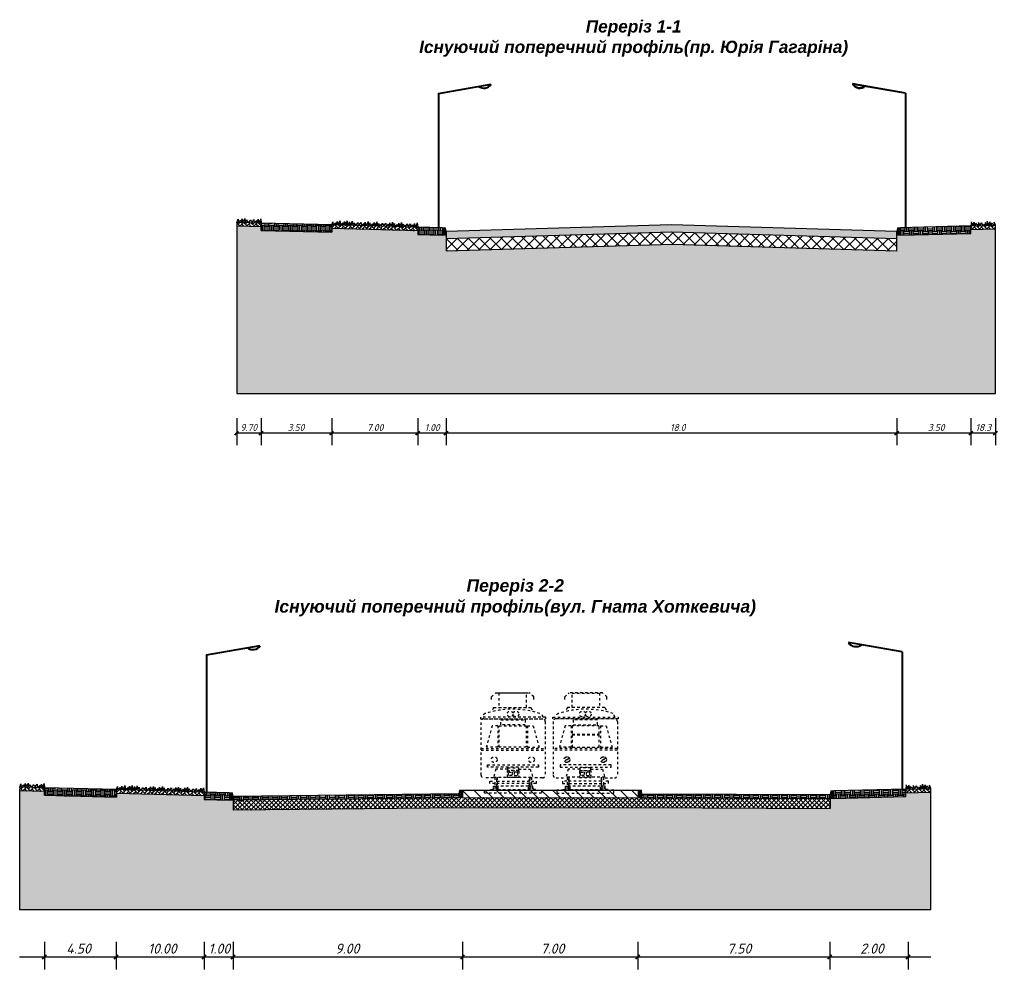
# Model space of a CAD drawing. Header units: metres. Extents: x 34785 to 38791, y 49888 to 55971.
# Drawn here: x 37376.42 to 37415.49, y 52317.81 to 52355.77 of the extents above; entities that cross this region are included whole.
import ezdxf

# ---------------------------------------------------------------- set-up
doc = ezdxf.new("R2010")
doc.units = ezdxf.units.M
doc.linetypes.add('DGN4', pattern=[96.18704, 48.09352, -24.04676, 0, -24.04676])
doc.linetypes.add('HIDDEN', pattern=[0.375, 0.25, -0.125])
for name, color, linetype, lineweight in [('_pk', 7, 'Continuous', 30), ('ГЕНПЛАН ПЛОЩІ', 7, 'Continuous', 0), ('Слой 1', 250, 'Continuous', 0)]:
    doc.layers.add(name, color=color, linetype=linetype, lineweight=lineweight)
doc.layers.add('vspom', color=7, linetype='HIDDEN')
doc.layers.add('штрих', color=7, linetype='Continuous', lineweight=0, true_color=0x000000)
doc.styles.add('Bm431', font='bm431i.ttf')
doc.styles.add('Строитель 001', font='isocpeur.ttf', dxfattribs={"height": 2})
pattern_1 = [(0, (37815.68208, 52586.83627), (0.187376844, 0.187376844), [0.18737684, -0.18737684]), (0, (37815.68208, 52586.90654), (0.187376844, 0.187376844), [0.18737684, -0.18737684]), (0, (37815.68208, 52586.9768), (0.187376844, 0.187376844), [0.18737684, -0.18737684]), (90, (37815.7055, 52587.00022), (-0.187376844, 0.187376844), [0.18737684, -0.18737684]), (90, (37815.77577, 52587.00022), (-0.187376844, 0.187376844), [0.18737684, -0.18737684]), (90, (37815.84604, 52587.00022), (-0.187376844, 0.187376844), [0.18737684, -0.18737684])]
pattern_2 = [(0, (37815.1589, 52568.8004), (0.19092385, 0.19092385), [0.19092385, -0.19092385]), (0, (37815.1589, 52568.872), (0.19092385, 0.19092385), [0.19092385, -0.19092385]), (0, (37815.1589, 52568.9436), (0.19092385, 0.19092385), [0.19092385, -0.19092385]), (90, (37815.18277, 52568.96746), (-0.19092385, 0.19092385), [0.19092385, -0.19092385]), (90, (37815.25437, 52568.96746), (-0.19092385, 0.19092385), [0.19092385, -0.19092385]), (90, (37815.32597, 52568.96746), (-0.19092385, 0.19092385), [0.19092385, -0.19092385])]

# ---------------------------------------------------------------- blocks, each defined once
blk = doc.blocks.new('1')
at = {"layer": 'ГЕНПЛАН ПЛОЩІ', "color": 7, "linetype": 'Continuous', "lineweight": 0}
blk.add_line((4178.65, -713.94), (4178.65, -713.54), dxfattribs=at)
at = {"layer": 'ГЕНПЛАН ПЛОЩІ', "color": 7, "linetype": 'Continuous', "lineweight": 0, "flags": 128}
for points in [[(4178.65, -713.54), (4178.65, -713.4), (4178.65, -713.12), (4178.65, -712.84), (4178.65, -712.56), (4178.65, -712.44)], [(4177.15, -713.94), (4177.26, -713.94), (4177.55, -713.94), (4177.83, -713.94), (4178.11, -713.94), (4178.65, -713.94)]]:
    blk.add_lwpolyline(points, dxfattribs=at)
at = {"layer": 'Слой 1', "color": 7, "linetype": 'Continuous', "lineweight": 0}
for p, q in [((4177.15, -713.94), (4177.15, -710.94)), ((4177.15, -710.94), (4178.22, -710.94)), ((4178.28, -710.94), (4177.15, -712.08)), ((4178, -710.94), (4177.15, -711.79)), ((4177.72, -710.94), (4177.15, -711.51)), ((4177.43, -710.94), (4177.15, -711.23)), ((4178.42, -711.09), (4177.15, -712.36)), ((4178.46, -711.33), (4177.15, -712.64)), ((4178.5, -711.58), (4177.15, -712.92)), ((4178.54, -711.82), (4177.15, -713.21)), ((4178.58, -712.06), (4177.15, -713.49)), ((4178.63, -712.3), (4177.15, -713.77)), ((4178.65, -712.56), (4177.26, -713.94)), ((4178.65, -712.84), (4177.55, -713.94)), ((4178.65, -713.12), (4177.83, -713.94)), ((4178.65, -712.44), (4178.42, -711.11)), ((4178.65, -713.4), (4178.11, -713.94))]:
    blk.add_line(p, q, dxfattribs=at)
at = {"layer": 'Слой 1', "color": 7, "linetype": 'Continuous', "lineweight": 0, "extrusion": (0, 0, -1)}
blk.add_arc((-4178.22, -711.14), 0.2, 90, 170.1128, dxfattribs=at)

msp = doc.modelspace()

# ---------------------------------------------------------------- hatches: boundary and pattern name
at = {"transparency": 33554687}
h = msp.add_hatch(dxfattribs=at)
h.set_pattern_fill('AR-HBONE', color=256, scale=0.000983605)
h.set_pattern_definition([(45, (36977.56211, 52416.98493), (0, 0.141328466), [0.29980295, -0.09993432]), (135, (36977.63278, 52417.0556), (1e-17, 0.141328466), [0.29980295, -0.09993432])])
h.paths.add_polyline_path([(37386.081, 52347.638), (37385.098, 52347.664), (37385.094, 52347.517), (37386.077, 52347.49)])
h = msp.add_hatch(dxfattribs=at)
h.set_pattern_fill('DOTS', color=256, scale=0.098361)
h.set_pattern_definition([(0, (37815.68208, 52586.83627), (0.078073685, 0.15614737), [0, -0.15614737])])
h.paths.add_polyline_path([(37393.463, 52346.509), (37393.463, 52347.149), (37393.41, 52347.149), (37393.383, 52347.149), (37393.355, 52347.149), (37393.327, 52347.149), (37393.299, 52347.149), (37393.3, 52347.15), (37392.332, 52347.175), (37392.332, 52347.323), (37388.89, 52347.415), (37388.89, 52347.268), (37386.073, 52347.343), (37386.077, 52347.49), (37385.094, 52347.517), (37385.094, 52340.83), (37415.408, 52340.83), (37415.408, 52347.399), (37414.425, 52347.373), (37414.429, 52347.225), (37411.573, 52347.149), (37411.572, 52347.15), (37411.544, 52347.15), (37411.463, 52347.151), (37411.463, 52346.511), (37402.487, 52346.776)])
h = msp.add_hatch(dxfattribs=at)
h.set_pattern_fill('EARTH', color=256, scale=0.029508)
h.set_pattern_definition(pattern_1)
h.paths.add_polyline_path([(37388.89, 52347.415), (37388.89, 52347.415), (37388.891, 52347.563), (37386.081, 52347.638), (37386.073, 52347.343), (37388.89, 52347.268), (37388.89, 52347.352)])
h = msp.add_hatch(dxfattribs=at)
h.set_pattern_fill('AR-HBONE', color=256, scale=0.000983605)
h.set_pattern_definition([(45, (37815.68208, 52586.83627), (0, 0.141328466), [0.29980295, -0.09993432]), (135, (37815.75275, 52586.90693), (1e-17, 0.141328466), [0.29980295, -0.09993432])])
h.paths.add_polyline_path([(37392.332, 52347.471), (37391.837, 52347.484), (37391.836, 52347.481), (37391.834, 52347.484), (37390.853, 52347.51), (37390.852, 52347.507), (37390.85, 52347.51), (37389.87, 52347.537), (37389.868, 52347.534), (37389.867, 52347.537), (37388.894, 52347.563), (37388.89, 52347.415), (37392.332, 52347.323)])
h = msp.add_hatch(dxfattribs=at)
h.set_pattern_fill('EARTH', color=256, scale=0.029508)
h.set_pattern_definition(pattern_1)
h.paths.add_polyline_path([(37393.317, 52347.444), (37392.332, 52347.471), (37392.332, 52347.175), (37393.316, 52347.149)])
h = msp.add_hatch(dxfattribs=at)
h.set_pattern_fill('EARTH', color=256, scale=0.029508)
h.set_pattern_definition(pattern_1)
h.paths.add_polyline_path([(37402.463, 52347.563), (37393.464, 52347.297), (37393.464, 52347.258), (37393.464, 52347.23), (37393.464, 52347.202), (37393.464, 52347.188), (37393.464, 52347.149), (37393.463, 52347.149), (37393.463, 52347.002), (37402.463, 52347.268), (37411.463, 52347.002), (37411.463, 52347.151), (37411.463, 52347.151), (37411.463, 52347.19), (37411.463, 52347.204), (37411.463, 52347.232), (37411.463, 52347.26), (37411.463, 52347.297)])
h = msp.add_hatch(dxfattribs=at)
h.set_pattern_fill('EARTH', color=256, scale=0.029508)
h.set_pattern_definition([(0, (36931.90056, 52389.68848), (0.187376844, 0.187376844), [0.18737684, -0.18737684]), (0, (36931.90056, 52389.75875), (0.187376844, 0.187376844), [0.18737684, -0.18737684]), (0, (36931.90056, 52389.82901), (0.187376844, 0.187376844), [0.18737684, -0.18737684]), (90, (36931.92398, 52389.85243), (-0.187376844, 0.187376844), [0.18737684, -0.18737684]), (90, (36931.99425, 52389.85243), (-0.187376844, 0.187376844), [0.18737684, -0.18737684]), (90, (36932.06451, 52389.85243), (-0.187376844, 0.187376844), [0.18737684, -0.18737684])])
h.paths.add_polyline_path([(37414.421, 52347.52), (37411.612, 52347.445), (37411.61, 52347.15), (37414.429, 52347.225)])
h = msp.add_hatch(dxfattribs=at)
h.set_pattern_fill('AR-HBONE', color=256, scale=0.000983605)
h.set_pattern_definition([(45, (36972.34587, 52416.86733), (0, 0.141328466), [0.29980295, -0.09993432]), (135, (36972.41654, 52416.93799), (1e-17, 0.141328466), [0.29980295, -0.09993432])])
h.paths.add_polyline_path([(37414.421, 52347.52), (37415.404, 52347.547), (37415.408, 52347.399), (37414.425, 52347.373)])
h = msp.add_hatch(dxfattribs=at)
h.set_pattern_fill('ANSI37', color=256, scale=0.098361)
h.set_pattern_definition([(45, (37815.68208, 52586.83627), (-0.22082573, 0.22082573), []), (135, (37815.68208, 52586.83627), (-0.22082573, -0.22082573), [])])
h.paths.add_polyline_path([(37411.463, 52346.511), (37411.463, 52347.002), (37402.463, 52347.268), (37393.463, 52347.002), (37393.463, 52346.509), (37402.487, 52346.776)])
h = msp.add_hatch(dxfattribs=at)
h.set_pattern_fill('AR-HBONE', color=256, scale=0.001002)
h.set_pattern_definition([(45, (36961.1735, 52395.73381), (0, 0.144003786), [0.30547816, -0.10182605]), (135, (36961.2455, 52395.80581), (1e-17, 0.144003786), [0.30547816, -0.10182605])])
h.paths.add_polyline_path([(37377.426, 52325.074), (37376.424, 52325.101), (37376.42, 52324.951), (37377.422, 52324.924)])
h = msp.add_hatch(dxfattribs=at)
h.set_pattern_fill('DOTS', color=256, scale=0.100222)
h.set_pattern_definition([(0, (37819.48639, 52584.85768), (0.079551604, 0.15910321), [0, -0.15910321])])
h.paths.add_polyline_path([(37412.822, 52324.901), (37411.82, 52324.874), (37411.824, 52324.724), (37408.914, 52324.646), (37408.913, 52324.647), (37408.884, 52324.647), (37408.802, 52324.648), (37408.801, 52324.247), (37401.136, 52324.279), (37394.12, 52324.278), (37384.954, 52324.176), (37384.951, 52324.577), (37384.897, 52324.577), (37384.897, 52324.577), (37384.84, 52324.576), (37384.783, 52324.576), (37384.784, 52324.577), (37383.795, 52324.603), (37383.795, 52324.753), (37380.288, 52324.847), (37380.287, 52324.697), (37377.417, 52324.773), (37377.422, 52324.924), (37376.42, 52324.951), (37376.42, 52320.211), (37412.822, 52320.211)])
h = msp.add_hatch(dxfattribs=at)
h.set_pattern_fill('EARTH', color=256, scale=0.030067)
h.set_pattern_definition(pattern_2)
h.paths.add_polyline_path([(37380.288, 52324.847), (37380.288, 52324.847), (37380.288, 52324.998), (37377.426, 52325.074), (37377.417, 52324.773), (37380.287, 52324.697), (37380.288, 52324.783)])
h = msp.add_hatch(dxfattribs=at)
h.set_pattern_fill('AR-HBONE', color=256, scale=0.001002)
h.set_pattern_definition([(45, (37815.15891, 52568.8004), (0, 0.144003786), [0.30547816, -0.10182605]), (135, (37815.23091, 52568.8724), (1e-17, 0.144003786), [0.30547816, -0.10182605])])
h.paths.add_polyline_path([(37383.795, 52324.904), (37383.291, 52324.917), (37383.289, 52324.914), (37383.288, 52324.917), (37382.288, 52324.944), (37382.287, 52324.941), (37382.285, 52324.944), (37381.286, 52324.971), (37381.284, 52324.968), (37381.283, 52324.971), (37380.292, 52324.998), (37380.288, 52324.847), (37383.795, 52324.753)])
h = msp.add_hatch(dxfattribs=at)
h.set_pattern_fill('EARTH', color=256, scale=0.030067)
h.set_pattern_definition(pattern_2)
h.paths.add_polyline_path([(37384.799, 52324.877), (37383.795, 52324.904), (37383.795, 52324.603), (37384.798, 52324.576)])
h = msp.add_hatch(dxfattribs=at)
h.set_pattern_fill('EARTH', color=256, scale=0.030067)
h.set_pattern_definition([(0, (36958.47822, 52470.11498), (0.19092385, 0.19092385), [0.19092385, -0.19092385]), (0, (36958.47822, 52470.18657), (0.19092385, 0.19092385), [0.19092385, -0.19092385]), (0, (36958.47822, 52470.25817), (0.19092385, 0.19092385), [0.19092385, -0.19092385]), (90, (36958.50209, 52470.28204), (-0.19092385, 0.19092385), [0.19092385, -0.19092385]), (90, (36958.57368, 52470.28204), (-0.19092385, 0.19092385), [0.19092385, -0.19092385]), (90, (36958.64528, 52470.28204), (-0.19092385, 0.19092385), [0.19092385, -0.19092385])])
h.paths.add_polyline_path([(37384.95, 52324.728), (37384.95, 52324.577), (37393.97, 52324.678), (37393.97, 52324.678), (37393.97, 52324.718), (37393.97, 52324.732), (37393.97, 52324.76), (37393.97, 52324.789), (37393.97, 52324.828)])
h = msp.add_hatch(dxfattribs=at)
h.set_pattern_fill('ANSI31', color=256, scale=0.100222, angle=90)
h.set_pattern_definition([(135, (36953.76777, 52470.11498), (-0.22500592, -0.22500592), [])])
h.paths.add_polyline_path([(37394.12, 52324.978), (37394.12, 52324.678), (37397.628, 52324.679), (37397.628, 52324.978)])
h.paths.add_polyline_path([(37401.136, 52324.68), (37401.136, 52324.978), (37397.628, 52324.978), (37397.628, 52324.679)])
h = msp.add_hatch(dxfattribs=at)
h.set_pattern_fill('EARTH', color=256, scale=0.030067)
h.set_pattern_definition([(0, (36949.05463, 52470.11228), (0.19092385, 0.19092385), [0.19092385, -0.19092385]), (0, (36949.05463, 52470.18388), (0.19092385, 0.19092385), [0.19092385, -0.19092385]), (0, (36949.05463, 52470.25547), (0.19092385, 0.19092385), [0.19092385, -0.19092385]), (90, (36949.0785, 52470.27934), (-0.19092385, 0.19092385), [0.19092385, -0.19092385]), (90, (36949.1501, 52470.27934), (-0.19092385, 0.19092385), [0.19092385, -0.19092385]), (90, (36949.2217, 52470.27934), (-0.19092385, 0.19092385), [0.19092385, -0.19092385])])
h.paths.add_polyline_path([(37408.802, 52324.648), (37408.802, 52324.798), (37401.286, 52324.827), (37401.286, 52324.816), (37401.285, 52324.788), (37401.285, 52324.76), (37401.285, 52324.731), (37401.285, 52324.717), (37401.285, 52324.677), (37401.285, 52324.677)])
h = msp.add_hatch(dxfattribs=at)
h.set_pattern_fill('EARTH', color=256, scale=0.030067)
h.set_pattern_definition([(0, (36946.04594, 52470.1239), (0.19092385, 0.19092385), [0.19092385, -0.19092385]), (0, (36946.04594, 52470.1955), (0.19092385, 0.19092385), [0.19092385, -0.19092385]), (0, (36946.04594, 52470.2671), (0.19092385, 0.19092385), [0.19092385, -0.19092385]), (90, (36946.0698, 52470.29096), (-0.19092385, 0.19092385), [0.19092385, -0.19092385]), (90, (36946.1414, 52470.29096), (-0.19092385, 0.19092385), [0.19092385, -0.19092385]), (90, (36946.213, 52470.29096), (-0.19092385, 0.19092385), [0.19092385, -0.19092385])])
h.paths.add_polyline_path([(37411.824, 52324.724), (37411.816, 52325.024), (37408.953, 52324.948), (37408.952, 52324.647)])
h = msp.add_hatch(dxfattribs=at)
h.set_pattern_fill('AR-HBONE', color=256, scale=0.001002)
h.set_pattern_definition([(45, (36961.37233, 52395.6839), (0, 0.144003786), [0.30547816, -0.10182605]), (135, (36961.44433, 52395.7559), (1e-17, 0.144003786), [0.30547816, -0.10182605])])
h.paths.add_polyline_path([(37411.816, 52325.024), (37412.818, 52325.051), (37412.822, 52324.901), (37411.82, 52324.874)])
h = msp.add_hatch(dxfattribs=at)
h.set_pattern_fill('ANSI37', color=256, scale=0.040089)
h.set_pattern_definition([(45, (37819.48639, 52584.85768), (-0.090002366, 0.090002366), []), (135, (37819.48639, 52584.85768), (-0.090002366, -0.090002366), [])])
h.paths.add_polyline_path([(37394.12, 52324.278), (37401.136, 52324.279), (37408.801, 52324.247), (37408.802, 52324.648), (37401.032, 52324.678), (37401.034, 52324.68), (37394.12, 52324.678), (37394.12, 52324.581), (37394.024, 52324.678), (37393.973, 52324.678), (37384.951, 52324.577), (37384.954, 52324.176)])

# ---------------------------------------------------------------- linework, layer by layer
at = {"lineweight": 30}
for p, q in [((37386.077, 52347.49), (37385.094, 52347.517)), ((37386.081, 52347.638), (37385.098, 52347.664)), ((37386.073, 52347.343), (37386.081, 52347.638)), ((37388.891, 52347.563), (37386.081, 52347.638)), ((37388.891, 52347.563), (37388.89, 52347.268)), ((37392.328, 52347.323), (37388.89, 52347.415)), ((37392.332, 52347.471), (37388.891, 52347.563)), ((37393.317, 52347.444), (37392.332, 52347.471)), ((37402.463, 52347.563), (37393.463, 52347.297)), ((37411.463, 52347.297), (37402.463, 52347.563)), ((37414.421, 52347.52), (37411.612, 52347.445)), ((37414.421, 52347.52), (37415.404, 52347.547)), ((37414.429, 52347.225), (37414.421, 52347.52)), ((37415.408, 52347.399), (37415.404, 52347.547)), ((37386.073, 52347.343), (37388.89, 52347.268)), ((37392.332, 52347.175), (37393.316, 52347.149)), ((37393.463, 52347.297), (37393.463, 52346.509)), ((37402.472, 52347.268), (37393.463, 52347.002)), ((37411.463, 52347.002), (37402.455, 52347.268)), ((37411.463, 52346.511), (37411.463, 52347.297)), ((37411.61, 52347.15), (37414.429, 52347.225)), ((37414.425, 52347.373), (37415.408, 52347.399)), ((37402.487, 52346.776), (37393.463, 52346.509)), ((37411.463, 52346.511), (37402.487, 52346.776)), ((37377.422, 52324.924), (37376.42, 52324.951)), ((37377.426, 52325.074), (37376.424, 52325.101)), ((37377.417, 52324.773), (37377.426, 52325.074)), ((37377.417, 52324.773), (37380.287, 52324.697)), ((37380.288, 52324.998), (37377.426, 52325.074)), ((37380.288, 52324.998), (37380.287, 52324.697)), ((37380.288, 52324.998), (37380.287, 52324.697)), ((37383.795, 52324.904), (37380.288, 52324.998)), ((37383.791, 52324.753), (37380.288, 52324.847)), ((37384.799, 52324.877), (37383.795, 52324.904)), ((37411.816, 52325.024), (37408.953, 52324.948)), ((37411.816, 52325.024), (37412.818, 52325.051)), ((37411.824, 52324.724), (37411.816, 52325.024)), ((37411.82, 52324.874), (37412.822, 52324.901)), ((37412.822, 52324.901), (37412.818, 52325.051)), ((37383.795, 52324.603), (37384.798, 52324.576)), ((37408.952, 52324.647), (37411.824, 52324.724))]:
    msp.add_line(p, q, dxfattribs=at)
for p, q in [((37393.97, 52324.828), (37384.95, 52324.728)), ((37394.12, 52324.978), (37401.136, 52324.978)), ((37401.286, 52324.827), (37408.802, 52324.798)), ((37393.97, 52324.678), (37384.95, 52324.577)), ((37394.12, 52324.678), (37401.136, 52324.68)), ((37401.285, 52324.677), (37408.802, 52324.648)), ((37394.12, 52324.278), (37384.954, 52324.176)), ((37394.12, 52324.278), (37401.136, 52324.279)), ((37401.136, 52324.279), (37408.801, 52324.247))]:
    msp.add_line(p, q)
at = {"color": 3, "flags": 128}
for points in [[(37385.098, 52347.664), (37385.098, 52347.664), (37385.148, 52347.792), (37385.16, 52347.667), (37385.251, 52347.748), (37385.266, 52347.671), (37385.283, 52347.751), (37385.29, 52347.669), (37385.316, 52347.801), (37385.319, 52347.664), (37385.369, 52347.76), (37385.389, 52347.664), (37385.425, 52347.823), (37385.444, 52347.657), (37385.456, 52347.679)], [(37385.448, 52347.658), (37385.495, 52347.771), (37385.526, 52347.658), (37385.548, 52347.716), (37385.584, 52347.648), (37385.647, 52347.769), (37385.654, 52347.708), (37385.676, 52347.744), (37385.709, 52347.663), (37385.779, 52347.776), (37385.791, 52347.651), (37385.883, 52347.732), (37385.897, 52347.656), (37385.914, 52347.735), (37385.921, 52347.653), (37385.948, 52347.785), (37385.95, 52347.648), (37386, 52347.744), (37386.02, 52347.648), (37386.056, 52347.807), (37386.075, 52347.641), (37386.087, 52347.663)], [(37388.891, 52347.563), (37388.891, 52347.563), (37388.941, 52347.69), (37388.953, 52347.565), (37389.044, 52347.647), (37389.058, 52347.57), (37389.075, 52347.65), (37389.082, 52347.568), (37389.109, 52347.7), (37389.111, 52347.563), (37389.162, 52347.659), (37389.181, 52347.563), (37389.217, 52347.722), (37389.237, 52347.556), (37389.249, 52347.577)], [(37389.181, 52347.563), (37389.181, 52347.563), (37389.231, 52347.69), (37389.243, 52347.565), (37389.335, 52347.647), (37389.349, 52347.57), (37389.366, 52347.65), (37389.373, 52347.568), (37389.4, 52347.7), (37389.402, 52347.563), (37389.453, 52347.659), (37389.472, 52347.563), (37389.508, 52347.722), (37389.527, 52347.556), (37389.539, 52347.577)], [(37389.382, 52347.55), (37389.382, 52347.55), (37389.432, 52347.677), (37389.444, 52347.552), (37389.535, 52347.634), (37389.55, 52347.557), (37389.567, 52347.636), (37389.574, 52347.555), (37389.6, 52347.687), (37389.603, 52347.55), (37389.653, 52347.646), (37389.673, 52347.55), (37389.709, 52347.708), (37389.728, 52347.543), (37389.74, 52347.564)], [(37389.732, 52347.544), (37389.779, 52347.656), (37389.81, 52347.543), (37389.832, 52347.601), (37389.868, 52347.534), (37389.931, 52347.654), (37389.938, 52347.594), (37389.96, 52347.63), (37389.993, 52347.548), (37390.063, 52347.661), (37390.075, 52347.536), (37390.167, 52347.618), (37390.181, 52347.541), (37390.198, 52347.62), (37390.205, 52347.539), (37390.232, 52347.671), (37390.234, 52347.534), (37390.284, 52347.63), (37390.304, 52347.534), (37390.34, 52347.693), (37390.359, 52347.527), (37390.365, 52347.537)], [(37390.366, 52347.523), (37390.366, 52347.523), (37390.415, 52347.651), (37390.428, 52347.526), (37390.519, 52347.608), (37390.533, 52347.531), (37390.55, 52347.61), (37390.557, 52347.528), (37390.584, 52347.66), (37390.586, 52347.523), (37390.637, 52347.62), (37390.656, 52347.523), (37390.692, 52347.682), (37390.711, 52347.516), (37390.724, 52347.538)], [(37390.715, 52347.518), (37390.763, 52347.63), (37390.794, 52347.517), (37390.816, 52347.575), (37390.852, 52347.507), (37390.914, 52347.628), (37390.922, 52347.568), (37390.943, 52347.604), (37390.977, 52347.522), (37391.047, 52347.635), (37391.059, 52347.51), (37391.15, 52347.592), (37391.165, 52347.515), (37391.181, 52347.594), (37391.189, 52347.512), (37391.215, 52347.645), (37391.218, 52347.507), (37391.268, 52347.604), (37391.287, 52347.507), (37391.323, 52347.666), (37391.343, 52347.5), (37391.349, 52347.511)], [(37391.349, 52347.497), (37391.349, 52347.497), (37391.399, 52347.624), (37391.411, 52347.499), (37391.503, 52347.581), (37391.517, 52347.504), (37391.534, 52347.584), (37391.541, 52347.502), (37391.568, 52347.634), (37391.57, 52347.497), (37391.621, 52347.593), (37391.64, 52347.497), (37391.676, 52347.656), (37391.695, 52347.49), (37391.707, 52347.511)], [(37391.699, 52347.491), (37391.747, 52347.604), (37391.778, 52347.491), (37391.8, 52347.548), (37391.836, 52347.481), (37391.898, 52347.601), (37391.905, 52347.541), (37391.927, 52347.577), (37391.961, 52347.495), (37392.031, 52347.609), (37392.043, 52347.483), (37392.134, 52347.565), (37392.148, 52347.488), (37392.165, 52347.568), (37392.173, 52347.486), (37392.199, 52347.618), (37392.201, 52347.481), (37392.252, 52347.577), (37392.271, 52347.481), (37392.307, 52347.64), (37392.327, 52347.474), (37392.332, 52347.484)], [(37415.055, 52347.541), (37415.007, 52347.653), (37414.976, 52347.54), (37414.954, 52347.598), (37414.918, 52347.531), (37414.855, 52347.651), (37414.848, 52347.591), (37414.826, 52347.627), (37414.793, 52347.545), (37414.723, 52347.658), (37414.711, 52347.533), (37414.62, 52347.615), (37414.605, 52347.538), (37414.588, 52347.617), (37414.581, 52347.536), (37414.555, 52347.668), (37414.552, 52347.531), (37414.502, 52347.627), (37414.482, 52347.531), (37414.446, 52347.689), (37414.427, 52347.523), (37414.415, 52347.545)], [(37415.404, 52347.547), (37415.404, 52347.547), (37415.354, 52347.674), (37415.342, 52347.549), (37415.251, 52347.631), (37415.236, 52347.554), (37415.219, 52347.633), (37415.212, 52347.551), (37415.186, 52347.684), (37415.183, 52347.547), (37415.133, 52347.643), (37415.114, 52347.547), (37415.077, 52347.705), (37415.058, 52347.539), (37415.046, 52347.561)], [(37376.424, 52325.101), (37376.424, 52325.101), (37376.475, 52325.231), (37376.487, 52325.103), (37376.58, 52325.187), (37376.595, 52325.108), (37376.612, 52325.189), (37376.62, 52325.106), (37376.646, 52325.241), (37376.649, 52325.101), (37376.7, 52325.199), (37376.72, 52325.101), (37376.757, 52325.263), (37376.776, 52325.094), (37376.789, 52325.116)], [(37376.78, 52325.095), (37376.829, 52325.21), (37376.86, 52325.094), (37376.883, 52325.153), (37376.919, 52325.085), (37376.983, 52325.207), (37376.99, 52325.146), (37377.012, 52325.183), (37377.047, 52325.099), (37377.118, 52325.214), (37377.13, 52325.087), (37377.223, 52325.17), (37377.238, 52325.092), (37377.255, 52325.173), (37377.263, 52325.09), (37377.29, 52325.224), (37377.292, 52325.085), (37377.344, 52325.183), (37377.363, 52325.085), (37377.4, 52325.246), (37377.42, 52325.077), (37377.432, 52325.099)], [(37380.288, 52324.998), (37380.288, 52324.998), (37380.339, 52325.128), (37380.351, 52325), (37380.445, 52325.083), (37380.459, 52325.005), (37380.477, 52325.086), (37380.484, 52325.003), (37380.511, 52325.137), (37380.513, 52324.998), (37380.565, 52325.096), (37380.584, 52324.998), (37380.621, 52325.159), (37380.641, 52324.99), (37380.653, 52325.012)], [(37380.584, 52324.998), (37380.584, 52324.998), (37380.635, 52325.128), (37380.648, 52325), (37380.741, 52325.084), (37380.755, 52325.005), (37380.773, 52325.086), (37380.78, 52325.003), (37380.807, 52325.137), (37380.809, 52324.998), (37380.861, 52325.096), (37380.881, 52324.998), (37380.917, 52325.159), (37380.937, 52324.99), (37380.949, 52325.012)], [(37380.789, 52324.984), (37380.789, 52324.984), (37380.84, 52325.114), (37380.852, 52324.987), (37380.945, 52325.07), (37380.96, 52324.992), (37380.977, 52325.072), (37380.985, 52324.989), (37381.012, 52325.124), (37381.014, 52324.984), (37381.065, 52325.082), (37381.085, 52324.984), (37381.122, 52325.146), (37381.142, 52324.977), (37381.154, 52324.999)], [(37412.461, 52325.045), (37412.413, 52325.16), (37412.381, 52325.045), (37412.359, 52325.103), (37412.322, 52325.035), (37412.258, 52325.157), (37412.251, 52325.096), (37412.229, 52325.133), (37412.195, 52325.049), (37412.124, 52325.165), (37412.111, 52325.037), (37412.018, 52325.12), (37412.003, 52325.042), (37411.986, 52325.123), (37411.979, 52325.04), (37411.952, 52325.174), (37411.949, 52325.035), (37411.898, 52325.133), (37411.878, 52325.035), (37411.842, 52325.196), (37411.822, 52325.027), (37411.81, 52325.049)], [(37412.818, 52325.051), (37412.818, 52325.051), (37412.767, 52325.181), (37412.754, 52325.053), (37412.661, 52325.137), (37412.647, 52325.058), (37412.629, 52325.139), (37412.622, 52325.056), (37412.595, 52325.191), (37412.593, 52325.051), (37412.541, 52325.149), (37412.521, 52325.051), (37412.485, 52325.213), (37412.465, 52325.044), (37412.453, 52325.066)], [(37381.145, 52324.978), (37381.194, 52325.093), (37381.226, 52324.978), (37381.248, 52325.037), (37381.284, 52324.968), (37381.348, 52325.09), (37381.355, 52325.029), (37381.378, 52325.066), (37381.412, 52324.983), (37381.483, 52325.098), (37381.495, 52324.97), (37381.588, 52325.054), (37381.603, 52324.975), (37381.62, 52325.056), (37381.628, 52324.973), (37381.655, 52325.108), (37381.657, 52324.968), (37381.709, 52325.066), (37381.728, 52324.968), (37381.765, 52325.13), (37381.785, 52324.961), (37381.791, 52324.971)], [(37381.791, 52324.957), (37381.791, 52324.957), (37381.842, 52325.087), (37381.854, 52324.96), (37381.948, 52325.043), (37381.962, 52324.965), (37381.979, 52325.046), (37381.987, 52324.962), (37382.014, 52325.097), (37382.016, 52324.957), (37382.068, 52325.055), (37382.087, 52324.957), (37382.124, 52325.119), (37382.144, 52324.95), (37382.156, 52324.972)], [(37382.147, 52324.951), (37382.196, 52325.066), (37382.228, 52324.951), (37382.25, 52325.01), (37382.287, 52324.941), (37382.35, 52325.064), (37382.358, 52325.002), (37382.38, 52325.039), (37382.414, 52324.956), (37382.485, 52325.071), (37382.497, 52324.944), (37382.591, 52325.027), (37382.605, 52324.948), (37382.623, 52325.029), (37382.63, 52324.946), (37382.657, 52325.081), (37382.659, 52324.941), (37382.711, 52325.039), (37382.73, 52324.941), (37382.767, 52325.103), (37382.787, 52324.934), (37382.793, 52324.945)], [(37382.794, 52324.93), (37382.794, 52324.93), (37382.845, 52325.06), (37382.857, 52324.933), (37382.95, 52325.016), (37382.965, 52324.938), (37382.982, 52325.019), (37382.989, 52324.935), (37383.016, 52325.07), (37383.019, 52324.931), (37383.07, 52325.028), (37383.09, 52324.931), (37383.127, 52325.092), (37383.146, 52324.923), (37383.159, 52324.945)], [(37383.15, 52324.925), (37383.198, 52325.039), (37383.23, 52324.924), (37383.252, 52324.983), (37383.289, 52324.914), (37383.353, 52325.037), (37383.36, 52324.975), (37383.382, 52325.012), (37383.417, 52324.929), (37383.488, 52325.044), (37383.5, 52324.917), (37383.593, 52325), (37383.608, 52324.922), (37383.625, 52325.002), (37383.632, 52324.919), (37383.659, 52325.054), (37383.662, 52324.914), (37383.713, 52325.012), (37383.733, 52324.914), (37383.77, 52325.076), (37383.789, 52324.907), (37383.795, 52324.918)]]:
    msp.add_lwpolyline(points, dxfattribs=at)
at = {"lineweight": 30, "flags": 128}
for points in [[(37385.098, 52347.664), (37385.094, 52347.517)], [(37392.332, 52347.471), (37392.332, 52347.175)], [(37376.424, 52325.101), (37376.42, 52324.951)], [(37383.795, 52324.904), (37383.795, 52324.603)]]:
    msp.add_lwpolyline(points, dxfattribs=at)
at = {"flags": 128}
for points in [[(37385.094, 52347.517), (37385.094, 52340.83), (37415.408, 52340.83), (37415.408, 52347.399)], [(37385.094, 52339.844), (37385.094, 52338.758)], [(37386.073, 52339.844), (37386.073, 52338.758)], [(37388.89, 52339.844), (37388.89, 52338.758)], [(37392.332, 52339.844), (37392.332, 52338.758)], [(37393.463, 52339.844), (37393.463, 52338.758)], [(37411.463, 52339.844), (37411.463, 52338.758)], [(37414.429, 52339.844), (37414.429, 52338.758)], [(37415.408, 52339.844), (37415.408, 52338.758)], [(37385.094, 52339.249), (37415.408, 52339.249)], [(37376.42, 52324.951), (37376.42, 52320.211), (37412.822, 52320.211), (37412.822, 52324.901)], [(37394.12, 52324.978), (37394.12, 52324.678)], [(37401.136, 52324.978), (37401.136, 52324.68)], [(37384.951, 52324.577), (37384.954, 52324.176)], [(37408.802, 52324.648), (37408.801, 52324.247)], [(37377.417, 52318.921), (37377.417, 52317.815)], [(37380.276, 52318.921), (37380.276, 52317.815)], [(37383.795, 52318.921), (37383.795, 52317.815)], [(37384.954, 52318.921), (37384.954, 52317.815)], [(37394.12, 52318.921), (37394.12, 52317.815)], [(37401.12, 52318.921), (37401.12, 52317.815)], [(37408.794, 52318.921), (37408.794, 52317.815)], [(37411.916, 52318.921), (37411.916, 52317.815)], [(37376.42, 52318.315), (37412.822, 52318.315)]]:
    msp.add_lwpolyline(points, dxfattribs=at)
at = {"layer": '_pk', "color": 7, "lineweight": 40, "ltscale": 100}
for p, q in [((37393.15, 52352.819), (37395.259, 52353.185)), ((37411.81, 52352.83), (37409.701, 52353.196)), ((37411.81, 52352.821), (37409.701, 52353.187)), ((37393.15, 52352.828), (37393.15, 52347.449)), ((37411.81, 52352.83), (37411.81, 52347.451)), ((37383.888, 52330.382), (37386.036, 52330.755)), ((37411.682, 52330.501), (37409.533, 52330.874)), ((37383.888, 52330.382), (37383.888, 52324.901)), ((37383.888, 52330.382), (37383.888, 52324.901)), ((37383.888, 52330.382), (37383.888, 52324.901)), ((37383.888, 52330.382), (37383.888, 52324.901)), ((37411.682, 52330.501), (37411.682, 52325.02)), ((37411.682, 52330.501), (37411.682, 52325.02))]:
    msp.add_line(p, q, dxfattribs=at)
for centre, radius, start, end in [((37394.966, 52353.373), 0.348, 232.3836, 327.3142), ((37409.994, 52353.384), 0.348, 212.6858, 307.6164), ((37409.994, 52353.375), 0.348, 212.6858, 307.6164), ((37385.738, 52330.947), 0.355, 232.3836, 327.3142), ((37409.832, 52331.066), 0.355, 212.6858, 307.6164)]:
    msp.add_arc(centre, radius, start, end, dxfattribs=at)
at = {"layer": 'vspom', "ltscale": 0.008}
for p, q in [((37395.272, 52328.707), (37395.448, 52328.873)), ((37395.272, 52328.604), (37395.272, 52328.707)), ((37395.448, 52328.873), (37396.784, 52328.873)), ((37396.96, 52328.707), (37396.784, 52328.873)), ((37396.96, 52328.604), (37396.96, 52328.707)), ((37398.197, 52328.707), (37398.373, 52328.873)), ((37398.197, 52328.604), (37398.197, 52328.707)), ((37399.71, 52328.873), (37398.373, 52328.873)), ((37399.886, 52328.707), (37399.71, 52328.873)), ((37399.886, 52328.604), (37399.886, 52328.707)), ((37395.356, 52328.277), (37395.264, 52328.108)), ((37395.356, 52328.277), (37396.851, 52328.277)), ((37396.851, 52328.277), (37396.943, 52328.108)), ((37398.307, 52328.277), (37398.215, 52328.108)), ((37399.801, 52328.277), (37398.307, 52328.277)), ((37399.801, 52328.277), (37399.893, 52328.108)), ((37395.298, 52327.551), (37395.066, 52326.692)), ((37395.53, 52327.551), (37395.298, 52327.551)), ((37395.53, 52327.551), (37395.53, 52326.692)), ((37396.707, 52327.551), (37396.939, 52327.551)), ((37396.707, 52327.551), (37396.707, 52326.692)), ((37396.939, 52327.551), (37397.171, 52326.692)), ((37398.218, 52327.551), (37397.986, 52326.692)), ((37398.45, 52327.551), (37398.218, 52327.551)), ((37398.45, 52327.551), (37398.45, 52326.692)), ((37399.628, 52327.551), (37399.86, 52327.551)), ((37399.628, 52327.551), (37399.628, 52326.692)), ((37399.86, 52327.551), (37400.092, 52326.692)), ((37398.499, 52327.219), (37399.579, 52327.219)), ((37398.499, 52327.185), (37399.579, 52327.185)), ((37394.857, 52326.636), (37397.423, 52326.636)), ((37394.857, 52326.572), (37397.423, 52326.572)), ((37395.53, 52326.692), (37395.066, 52326.692)), ((37396.707, 52326.692), (37397.171, 52326.692)), ((37400.301, 52326.636), (37397.735, 52326.636)), ((37400.301, 52326.572), (37397.735, 52326.572)), ((37398.45, 52326.692), (37397.986, 52326.692)), ((37399.628, 52326.692), (37400.092, 52326.692)), ((37395.449, 52325.816), (37395.35, 52325.467)), ((37395.92, 52325.816), (37395.449, 52325.816)), ((37396.353, 52325.816), (37396.823, 52325.816)), ((37396.823, 52325.816), (37396.923, 52325.467)), ((37398.334, 52325.816), (37398.235, 52325.467)), ((37398.805, 52325.816), (37398.334, 52325.816)), ((37399.238, 52325.816), (37399.708, 52325.816)), ((37399.708, 52325.816), (37399.808, 52325.467)), ((37395.358, 52325.495), (37396.915, 52325.495)), ((37399.8, 52325.495), (37398.243, 52325.495)), ((37395.253, 52324.978), (37395.253, 52325.009)), ((37395.253, 52325.009), (37395.529, 52325.009)), ((37395.334, 52325.009), (37395.334, 52325.039)), ((37395.334, 52325.039), (37395.383, 52325.039)), ((37395.35, 52325.084), (37395.35, 52325.143)), ((37395.35, 52325.143), (37395.48, 52325.143)), ((37395.383, 52325.084), (37395.35, 52325.084)), ((37395.383, 52325.039), (37395.383, 52325.084)), ((37395.447, 52325.039), (37395.447, 52325.084)), ((37395.447, 52325.084), (37395.48, 52325.084)), ((37395.497, 52325.039), (37395.447, 52325.039)), ((37395.48, 52325.084), (37395.48, 52325.143)), ((37395.48, 52325.109), (37395.498, 52325.109)), ((37395.497, 52325.009), (37395.497, 52325.039)), ((37395.529, 52325.009), (37395.529, 52324.978)), ((37397.027, 52325.009), (37396.751, 52325.009)), ((37396.751, 52325.009), (37396.751, 52324.978)), ((37396.783, 52325.009), (37396.783, 52325.039)), ((37396.783, 52325.039), (37396.832, 52325.039)), ((37396.93, 52325.143), (37396.799, 52325.143)), ((37396.799, 52325.084), (37396.799, 52325.143)), ((37396.832, 52325.084), (37396.799, 52325.084)), ((37396.832, 52325.039), (37396.832, 52325.084)), ((37396.897, 52325.039), (37396.897, 52325.084)), ((37396.897, 52325.084), (37396.93, 52325.084)), ((37396.946, 52325.039), (37396.897, 52325.039)), ((37396.93, 52325.084), (37396.93, 52325.143)), ((37396.946, 52325.009), (37396.946, 52325.039)), ((37397.027, 52324.978), (37397.027, 52325.009)), ((37398.131, 52324.978), (37398.131, 52325.009)), ((37398.131, 52325.009), (37398.407, 52325.009)), ((37398.212, 52325.009), (37398.212, 52325.039)), ((37398.212, 52325.039), (37398.261, 52325.039)), ((37398.228, 52325.084), (37398.228, 52325.143)), ((37398.228, 52325.143), (37398.358, 52325.143)), ((37398.261, 52325.084), (37398.228, 52325.084)), ((37398.261, 52325.039), (37398.261, 52325.084)), ((37398.325, 52325.039), (37398.325, 52325.084)), ((37398.325, 52325.084), (37398.358, 52325.084)), ((37398.375, 52325.039), (37398.325, 52325.039)), ((37398.358, 52325.084), (37398.358, 52325.143)), ((37398.375, 52325.009), (37398.375, 52325.039)), ((37398.407, 52325.009), (37398.407, 52324.978)), ((37399.905, 52325.009), (37399.629, 52325.009)), ((37399.629, 52325.009), (37399.629, 52324.978)), ((37399.677, 52325.109), (37399.66, 52325.109)), ((37399.661, 52325.009), (37399.661, 52325.039)), ((37399.661, 52325.039), (37399.71, 52325.039)), ((37399.808, 52325.143), (37399.677, 52325.143)), ((37399.677, 52325.084), (37399.677, 52325.143)), ((37399.71, 52325.084), (37399.677, 52325.084)), ((37399.71, 52325.039), (37399.71, 52325.084)), ((37399.775, 52325.039), (37399.775, 52325.084)), ((37399.775, 52325.084), (37399.808, 52325.084)), ((37399.824, 52325.039), (37399.775, 52325.039)), ((37399.808, 52325.084), (37399.808, 52325.143)), ((37399.824, 52325.009), (37399.824, 52325.039)), ((37399.905, 52324.978), (37399.905, 52325.009))]:
    msp.add_line(p, q, dxfattribs=at)
for points in [[(37396.665, 52328.858), (37395.567, 52328.858), (37395.567, 52328.282), (37396.665, 52328.282)], [(37398.492, 52328.858), (37399.591, 52328.858), (37399.591, 52328.282), (37398.492, 52328.282)], [(37394.828, 52327.832), (37397.439, 52327.832), (37397.439, 52327.892), (37394.828, 52327.892)], [(37400.33, 52327.832), (37397.719, 52327.832), (37397.719, 52327.892), (37400.33, 52327.892)], [(37395.578, 52327.551), (37396.659, 52327.551), (37396.659, 52326.692), (37395.578, 52326.692)], [(37395.652, 52327.787), (37396.619, 52327.787), (37396.619, 52327.59), (37395.652, 52327.59)], [(37399.506, 52327.787), (37398.539, 52327.787), (37398.539, 52327.59), (37399.506, 52327.59)], [(37395.107, 52325.985), (37397.147, 52325.985), (37397.147, 52325.895), (37395.107, 52325.895)], [(37400.051, 52325.985), (37398.011, 52325.985), (37398.011, 52325.895), (37400.051, 52325.895)], [(37396.371, 52325.49), (37395.909, 52325.49), (37395.909, 52325.75), (37396.371, 52325.75)], [(37395.92, 52325.867), (37396.353, 52325.867), (37396.353, 52325.765), (37395.92, 52325.765)], [(37395.957, 52325.702), (37396.097, 52325.702), (37396.097, 52325.567), (37395.957, 52325.567)], [(37396.323, 52325.702), (37396.183, 52325.702), (37396.183, 52325.567), (37396.323, 52325.567)], [(37398.787, 52325.49), (37399.249, 52325.49), (37399.249, 52325.75), (37398.787, 52325.75)], [(37399.238, 52325.867), (37398.805, 52325.867), (37398.805, 52325.765), (37399.238, 52325.765)], [(37398.835, 52325.702), (37398.974, 52325.702), (37398.974, 52325.567), (37398.835, 52325.567)], [(37399.201, 52325.702), (37399.061, 52325.702), (37399.061, 52325.567), (37399.201, 52325.567)], [(37394.995, 52324.978), (37397.276, 52324.978), (37397.276, 52324.853), (37394.995, 52324.853)], [(37395.529, 52325.004), (37396.747, 52325.004), (37396.747, 52325.134), (37395.529, 52325.134)], [(37400.163, 52324.978), (37397.881, 52324.978), (37397.881, 52324.853), (37400.163, 52324.853)], [(37398.407, 52325.004), (37399.625, 52325.004), (37399.625, 52325.134), (37398.407, 52325.134)]]:
    msp.add_lwpolyline(points, close=True, dxfattribs=at)
for points in [[(37394.857, 52325.583), (37394.857, 52327.716)], [(37394.972, 52327.832), (37397.307, 52327.832)], [(37397.423, 52327.716), (37397.423, 52325.583)], [(37397.735, 52327.716), (37397.735, 52325.583)], [(37400.185, 52327.832), (37397.851, 52327.832)], [(37399.579, 52327.219), (37399.579, 52327.551), (37398.499, 52327.551), (37398.499, 52327.219)], [(37400.301, 52327.716), (37400.301, 52325.583)], [(37398.499, 52327.185), (37398.499, 52326.692), (37399.579, 52326.692), (37399.579, 52327.185)], [(37395.35, 52325.467), (37394.972, 52325.467)], [(37395.412, 52325.245), (37395.211, 52325.245), (37395.211, 52325.336), (37395.412, 52325.336)], [(37395.412, 52325.495), (37395.412, 52325.143), (37395.48, 52325.143), (37395.48, 52325.495)], [(37395.498, 52325.495), (37395.498, 52325.109), (37395.48, 52325.109), (37395.48, 52325.495)], [(37395.498, 52325.336), (37396.782, 52325.336)], [(37396.782, 52325.245), (37395.498, 52325.245)], [(37396.799, 52325.495), (37396.799, 52325.109), (37396.782, 52325.109), (37396.782, 52325.495)], [(37396.867, 52325.495), (37396.867, 52325.143), (37396.799, 52325.143), (37396.799, 52325.495)], [(37396.867, 52325.336), (37397.054, 52325.336), (37397.054, 52325.245), (37396.867, 52325.245)], [(37397.307, 52325.467), (37396.923, 52325.467)], [(37397.851, 52325.467), (37398.235, 52325.467)], [(37398.29, 52325.336), (37398.104, 52325.336), (37398.104, 52325.245), (37398.29, 52325.245)], [(37398.29, 52325.495), (37398.29, 52325.143), (37398.358, 52325.143), (37398.358, 52325.495)], [(37398.358, 52325.495), (37398.358, 52325.109), (37398.376, 52325.109), (37398.376, 52325.495)], [(37399.66, 52325.336), (37398.376, 52325.336)], [(37398.376, 52325.245), (37399.66, 52325.245)], [(37399.66, 52325.495), (37399.66, 52325.109), (37399.677, 52325.109), (37399.677, 52325.495)], [(37399.745, 52325.495), (37399.745, 52325.143), (37399.677, 52325.143), (37399.677, 52325.495)], [(37399.745, 52325.245), (37399.946, 52325.245), (37399.946, 52325.336), (37399.745, 52325.336)], [(37399.808, 52325.467), (37400.185, 52325.467)]]:
    msp.add_lwpolyline(points, dxfattribs=at)
for centre, radius in [((37396.016, 52328.02), 0.116), ((37396.248, 52328.02), 0.116), ((37398.909, 52328.02), 0.116), ((37399.141, 52328.02), 0.116), ((37395.384, 52326.199), 0.116), ((37396.87, 52326.199), 0.116), ((37398.288, 52326.199), 0.116), ((37398.288, 52326.256), 0.0589), ((37398.288, 52326.142), 0.0589), ((37399.748, 52326.199), 0.116), ((37399.748, 52326.256), 0.0589), ((37399.748, 52326.142), 0.0589)]:
    msp.add_circle(centre, radius, dxfattribs=at)
for centre, radius, start, end in [((37395.066, 52327.882), 0.162, 105.0369, 176.5664), ((37396.115, 52324.737), 3.477, 71.7099, 108.2901), ((37397.165, 52327.882), 0.162, 3.4336, 74.9631), ((37397.993, 52327.882), 0.162, 105.0369, 176.5664), ((37399.042, 52324.737), 3.477, 71.7099, 108.2901), ((37399.807, 52327.79), 0.41, 14.3662, 37.2344), ((37394.972, 52327.716), 0.116, 90, 180), ((37397.307, 52327.716), 0.116, 0, 90), ((37397.851, 52327.716), 0.116, 90, 180), ((37400.185, 52327.716), 0.116, 0, 90), ((37394.972, 52325.583), 0.116, 180, 270), ((37397.307, 52325.583), 0.116, 270, 0), ((37397.851, 52325.583), 0.116, 180, 270), ((37400.185, 52325.583), 0.116, 270, 0)]:
    msp.add_arc(centre, radius, start, end, dxfattribs=at)
at = {"layer": 'штрих', "color": 18, "linetype": 'Continuous', "lineweight": 40, "true_color": 0x000000}
for p, q in [((37385.017, 52339.172), (37385.171, 52339.326)), ((37385.996, 52339.172), (37386.15, 52339.326)), ((37388.812, 52339.172), (37388.967, 52339.326)), ((37392.255, 52339.172), (37392.41, 52339.326)), ((37393.386, 52339.172), (37393.541, 52339.326)), ((37411.386, 52339.172), (37411.541, 52339.326)), ((37414.352, 52339.172), (37414.506, 52339.326)), ((37415.331, 52339.172), (37415.485, 52339.326)), ((37377.339, 52318.237), (37377.496, 52318.393)), ((37380.197, 52318.237), (37380.355, 52318.393)), ((37383.717, 52318.237), (37383.874, 52318.393)), ((37384.876, 52318.237), (37385.033, 52318.393)), ((37394.042, 52318.237), (37394.199, 52318.393)), ((37401.042, 52318.237), (37401.199, 52318.393)), ((37408.715, 52318.237), (37408.872, 52318.393)), ((37411.837, 52318.237), (37411.995, 52318.393))]:
    msp.add_line(p, q, dxfattribs=at)

# ---------------------------------------------------------------- block references
for p, xscale, yscale, zscale, rotation in [((36982.684, 52418.732), 0.098360548, 0.098360548, 0.098360548, 359.810519999139), ((37822.748, 52415.772), -0.098360548, 0.098360548, 0.098360548, 359.7766314717891), ((36965.672, 52393.235), 0.1002224935, 0.1002224935, 0.1002224935, 0.3958457751747845), ((36982.796, 52398), 0.1002224934999999, 0.1002224934999999, 0.1002224934999999, 359.757778866972), ((37827.872, 52394.568), -0.1002224935, 0.1002224935, 0.1002224935, 359.7766314717891)]:
    msp.add_blockref('1', p, dxfattribs=dict(xscale=xscale, yscale=yscale, zscale=zscale, rotation=rotation))
at = {"xscale": -0.1002224935, "yscale": 0.1002224935, "zscale": 0.1002224935}
msp.add_blockref('1', (37812.765, 52396.231), dxfattribs=at)

# ---------------------------------------------------------------- texts
at = {"attachment_point": 1, "style": 'Bm431'}
for s, width, gutter_width, insert, char_height in [('\\pxqc;{\\fArial|b1|i1|c204|p34;Переріз 1-1\\PІснуючий поперечний профіль(пр. Юрія Гагаріна)}', 28.7316, 1.967, (37386.586, 52355.741), 0.4918), ('\\pxqc;{\\fArial|b1|i1|c204|p34;Переріз 2-2\\PІснуючий поперечний профіль(вул. Гната Хоткевича)}', 29.27549, 2.004, (37381.585, 52333.407), 0.50111)]:
    msp.add_mtext_dynamic_manual_height_columns(s, width=width, gutter_width=gutter_width, heights=[0], dxfattribs=dict(at, insert=insert, char_height=char_height))
at = {"layer": 'штрих', "color": 18, "linetype": 'DGN4', "lineweight": 0, "true_color": 0x000000, "attachment_point": 1, "style": 'Строитель 001'}
for s, insert, char_height in [('{\\fISOCPEUR|b0|i1|c204|p34;9.70}', (37385.241, 52339.606), 0.27664), ('{\\fISOCPEUR|b0|i1|c204|p34;3.50}', (37387.13, 52339.606), 0.27664), ('{\\fISOCPEUR|b0|i1|c204|p34;7.00}', (37390.298, 52339.606), 0.27664), ('{\\fISOCPEUR|b0|i1|c204|p34;1.00}', (37392.605, 52339.606), 0.27664), ('{\\fISOCPEUR|b0|i1|c204|p34;18.0}', (37402.406, 52339.606), 0.27664), ('{\\fISOCPEUR|b0|i1|c204|p34;3.50}', (37412.706, 52339.606), 0.27664), ('{\\fISOCPEUR|b0|i1|c204|p34;18.3}', (37414.611, 52339.606), 0.27664), ('{\\fISOCPEUR|b0|i1|c204|p34;4.50}', (37378.282, 52318.849), 0.40089), ('{\\fISOCPEUR|b0|i1|c204|p34;10.00}', (37381.552, 52318.849), 0.40089), ('{\\fISOCPEUR|b0|i1|c204|p34;1.00}', (37383.965, 52318.849), 0.40089), ('{\\fISOCPEUR|b0|i1|c204|p34;9.00}', (37389.033, 52318.849), 0.40089), ('{\\fISOCPEUR|b0|i1|c204|p34;7.00}', (37397.235, 52318.849), 0.40089), ('{\\fISOCPEUR|b0|i1|c204|p34;7.50}', (37404.687, 52318.849), 0.40089), ('{\\fISOCPEUR|b0|i1|c204|p34;2.00}', (37410.003, 52318.849), 0.40089)]:
    msp.add_mtext(s, dxfattribs=dict(at, insert=insert, char_height=char_height))

doc.saveas('drawing.dxf')
